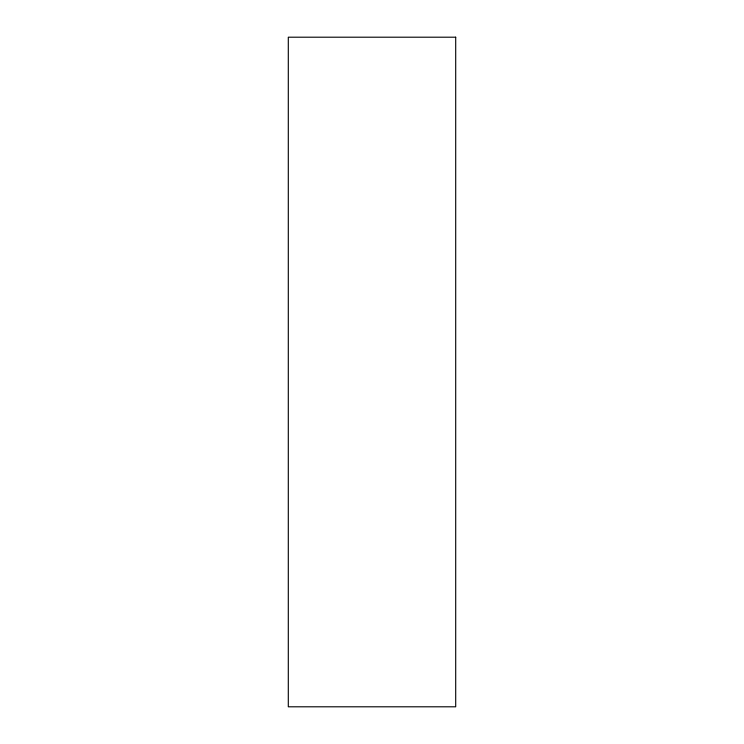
<?xml version="1.0" encoding="UTF-8"?>
<svg xmlns="http://www.w3.org/2000/svg" width="744" height="744" viewBox="0 0 744 744"><rect width="100%" height="100%" fill="white"/><g stroke="black" fill="none" stroke-linecap="round" stroke-linejoin="round"><path stroke-width="1.12" d="M455.7 37.2L288.3 37.2L288.3 706.8L455.7 706.8L455.7 37.2"/></g></svg>
